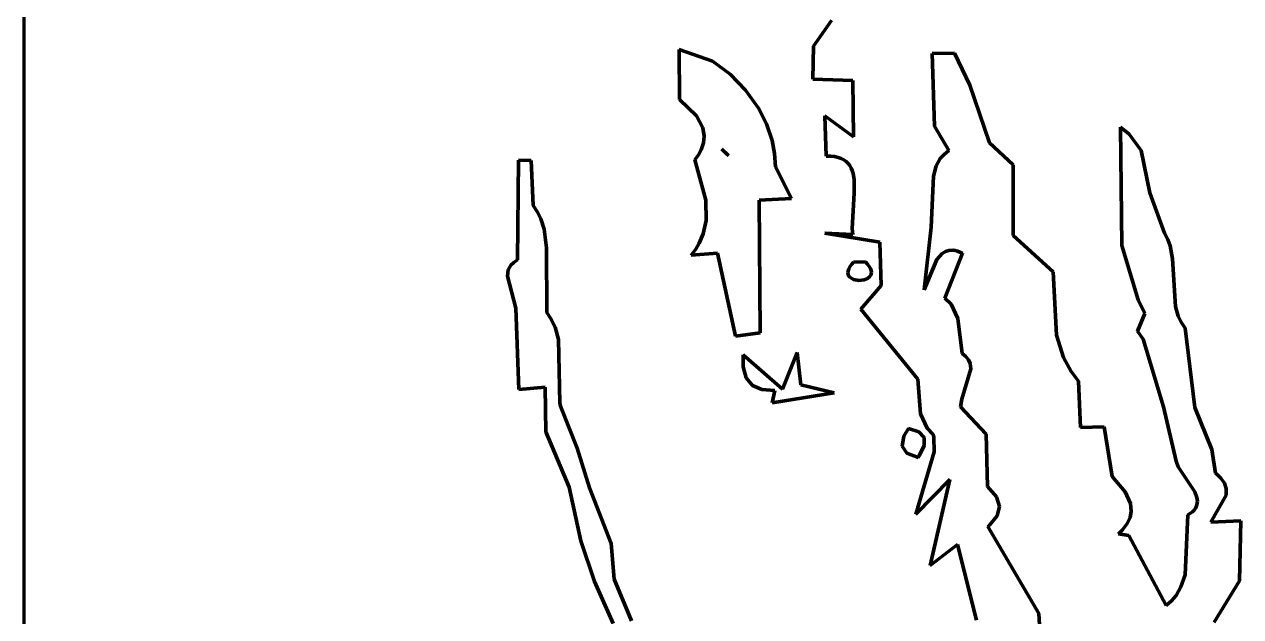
# Model space of a CAD drawing. Header units: millimetres. Extents: x 0 to 6.58, y 0 to 6.88.
# Drawn here: x 0 to 1.264, y 0.845 to 1.461 of the extents above; entities that cross this region are included whole.
import ezdxf

# ---------------------------------------------------------------- set-up
doc = ezdxf.new("R2010")
doc.units = ezdxf.units.MM
doc.layers.add('color#020202ff', color=7, linetype='CONTINUOUS', lineweight=100)
doc.layers.add('color#ffffffff', color=7, linetype='CONTINUOUS', lineweight=100)

msp = doc.modelspace()

# ---------------------------------------------------------------- linework, layer by layer
at = {"layer": 'color#020202ff'}
for p, q in [((0.82, 1.438), (0.8388, 1.4646)), ((0.6807, 1.4344), (0.7153, 1.4223)), ((0.6809, 1.3825), (0.6807, 1.4344)), ((0.8195, 1.4035), (0.82, 1.438)), ((0.9667, 1.4306), (0.9435, 1.4302)), ((0.9435, 1.4302), (0.9459, 1.3547)), ((0.9826, 1.3974), (0.9667, 1.4306)), ((0.7153, 1.4223), (0.7335, 1.4087)), ((0.7335, 1.4087), (0.7496, 1.3923)), ((0.8611, 1.4021), (0.8195, 1.4035)), ((0.7496, 1.3923), (0.763, 1.3735)), ((0.8616, 1.3435), (0.8611, 1.4021)), ((1.0031, 1.3375), (0.9826, 1.3974)), ((0.6984, 1.3656), (0.6809, 1.3825)), ((0.7051, 1.3531), (0.6984, 1.3656)), ((0.763, 1.3735), (0.7713, 1.3571)), ((0.8334, 1.3235), (0.832, 1.3655)), ((0.832, 1.3655), (0.8616, 1.3435)), ((0.7066, 1.3443), (0.7051, 1.3531)), ((0.7713, 1.3571), (0.7771, 1.3397)), ((0.9459, 1.3547), (0.9607, 1.3295)), ((1.1481, 1.3466), (1.1393, 1.3538)), ((1.1393, 1.3538), (1.1407, 1.2307)), ((0.7059, 1.3373), (0.7066, 1.3443)), ((1.1606, 1.3296), (1.1481, 1.3466)), ((0.7006, 1.3249), (0.7034, 1.33)), ((0.7034, 1.33), (0.7059, 1.3373)), ((0.725, 1.3309), (0.7302, 1.3256)), ((0.7317, 1.3241), (0.725, 1.3309)), ((0.7771, 1.3397), (0.7796, 1.3262)), ((0.9607, 1.3295), (0.9558, 1.3254)), ((1.0276, 1.3144), (1.0031, 1.3375)), ((1.1698, 1.2853), (1.1606, 1.3296)), ((0.5127, 1.2159), (0.5134, 1.3194)), ((0.5134, 1.3194), (0.5268, 1.3192)), ((0.5268, 1.3192), (0.5288, 1.2722)), ((0.6969, 1.3197), (0.7006, 1.3249)), ((0.7082, 1.2779), (0.6969, 1.3197)), ((0.7302, 1.3256), (0.7317, 1.3241)), ((0.7796, 1.3262), (0.7805, 1.3125)), ((0.838, 1.3235), (0.8334, 1.3235)), ((0.8421, 1.3231), (0.838, 1.3235)), ((0.8457, 1.3223), (0.8421, 1.3231)), ((0.8489, 1.3212), (0.8457, 1.3223)), ((0.8518, 1.3197), (0.8489, 1.3212)), ((0.8542, 1.318), (0.8518, 1.3197)), ((0.8562, 1.316), (0.8542, 1.318)), ((0.8579, 1.3137), (0.8562, 1.316)), ((0.9519, 1.321), (0.9478, 1.3136)), ((0.9558, 1.3254), (0.9519, 1.321)), ((0.7805, 1.3125), (0.7973, 1.2794)), ((0.8594, 1.3112), (0.8579, 1.3137)), ((0.8605, 1.3085), (0.8594, 1.3112)), ((0.8614, 1.3056), (0.8605, 1.3085)), ((0.8624, 1.2992), (0.8614, 1.3056)), ((0.9447, 1.3028), (0.9426, 1.2498)), ((0.9478, 1.3136), (0.9447, 1.3028)), ((1.0276, 1.2411), (1.0276, 1.3144)), ((0.8625, 1.285), (0.8624, 1.2992)), ((0.7085, 1.2567), (0.7082, 1.2779)), ((0.7973, 1.2794), (0.7638, 1.2777)), ((0.7638, 1.2777), (0.7648, 1.1399)), ((0.8604, 1.2483), (0.8625, 1.285)), ((1.185, 1.2435), (1.1698, 1.2853)), ((0.5288, 1.2722), (0.5333, 1.2655)), ((0.5333, 1.2655), (0.5368, 1.2585)), ((0.5368, 1.2585), (0.5403, 1.2476)), ((0.7056, 1.243), (0.7085, 1.2567)), ((0.5403, 1.2476), (0.5428, 1.2284)), ((0.7015, 1.2331), (0.7056, 1.243)), ((0.889, 1.2341), (0.8321, 1.2436)), ((0.8321, 1.2436), (0.8611, 1.242)), ((0.8611, 1.242), (0.8604, 1.2483)), ((0.9426, 1.2498), (0.9352, 1.1845)), ((1.0691, 1.2032), (1.0276, 1.2411)), ((1.1883, 1.2371), (1.185, 1.2435)), ((0.5428, 1.2284), (0.5429, 1.1609)), ((0.693, 1.2208), (0.6977, 1.2269)), ((0.6977, 1.2269), (0.7015, 1.2331)), ((0.8906, 1.1891), (0.889, 1.2341)), ((1.1407, 1.2307), (1.1576, 1.1741)), ((1.1907, 1.2305), (1.1883, 1.2371)), ((1.1932, 1.2167), (1.1907, 1.2305)), ((0.5087, 1.2132), (0.5127, 1.2159)), ((0.7205, 1.2226), (0.693, 1.2208)), ((0.7391, 1.1366), (0.7205, 1.2226)), ((0.8618, 1.2135), (0.8741, 1.2138)), ((0.8741, 1.2138), (0.8764, 1.2113)), ((0.9352, 1.1845), (0.9483, 1.2161)), ((0.9483, 1.2161), (0.9538, 1.2223)), ((0.9538, 1.2223), (0.9572, 1.2243)), ((0.9751, 1.2227), (0.9566, 1.176)), ((0.9572, 1.2243), (0.9609, 1.2255)), ((0.9609, 1.2255), (0.9651, 1.2258)), ((0.9651, 1.2258), (0.9674, 1.2255)), ((0.9674, 1.2255), (0.9699, 1.2249)), ((0.9699, 1.2249), (0.9724, 1.2239)), ((0.9724, 1.2239), (0.9751, 1.2227)), ((1.1963, 1.1673), (1.1932, 1.2167)), ((0.502, 1.1987), (0.503, 1.2055)), ((0.503, 1.2055), (0.5057, 1.2102)), ((0.5057, 1.2102), (0.5087, 1.2132)), ((0.8559, 1.2024), (0.8561, 1.2042)), ((0.8562, 1.2008), (0.8559, 1.2024)), ((0.8561, 1.2042), (0.8568, 1.2063)), ((0.8568, 1.2063), (0.8579, 1.2085)), ((0.8579, 1.2085), (0.8596, 1.2109)), ((0.8596, 1.2109), (0.8618, 1.2135)), ((0.8764, 1.2113), (0.8781, 1.2089)), ((0.8781, 1.2089), (0.8793, 1.2068)), ((0.8793, 1.2068), (0.88, 1.2048)), ((0.8801, 1.2013), (0.8796, 1.1998)), ((0.88, 1.2048), (0.8803, 1.2029)), ((0.8803, 1.2029), (0.8801, 1.2013)), ((1.0726, 1.1375), (1.0691, 1.2032)), ((0.5109, 1.1655), (0.502, 1.1987)), ((0.8567, 1.1993), (0.8562, 1.2008)), ((0.8576, 1.1981), (0.8567, 1.1993)), ((0.8588, 1.197), (0.8576, 1.1981)), ((0.8618, 1.1954), (0.8588, 1.197)), ((0.8673, 1.1944), (0.8618, 1.1954)), ((0.8729, 1.1951), (0.8673, 1.1944)), ((0.8693, 1.1647), (0.8906, 1.1891)), ((0.8762, 1.1965), (0.8729, 1.1951)), ((0.8787, 1.1985), (0.8762, 1.1965)), ((0.8796, 1.1998), (0.8787, 1.1985)), ((0.9566, 1.176), (0.9632, 1.1698)), ((0.514, 1.0811), (0.5109, 1.1655)), ((0.9286, 1.0917), (0.8693, 1.1647)), ((0.9632, 1.1698), (0.9701, 1.1547)), ((1.1576, 1.1741), (1.1644, 1.1602)), ((1.1992, 1.1574), (1.1963, 1.1673)), ((0.5429, 1.1609), (0.547, 1.1551)), ((0.547, 1.1551), (0.5516, 1.1459)), ((0.9701, 1.1547), (0.9748, 1.1186)), ((1.1644, 1.1602), (1.1569, 1.1418)), ((1.2023, 1.151), (1.1992, 1.1574)), ((1.2064, 1.1449), (1.2023, 1.151)), ((0.5516, 1.1459), (0.5552, 1.1329)), ((0.7648, 1.1399), (0.7391, 1.1366)), ((1.1569, 1.1418), (1.1627, 1.1334)), ((1.2166, 1.0623), (1.2064, 1.1449)), ((0.5552, 1.1329), (0.5567, 1.067)), ((1.0801, 1.1144), (1.0726, 1.1375)), ((1.1627, 1.1334), (1.184, 1.0631)), ((0.7471, 1.117), (0.7879, 1.0814)), ((0.7471, 1.1047), (0.7471, 1.117)), ((0.7879, 1.0814), (0.8033, 1.1196)), ((0.8033, 1.1196), (0.8071, 1.086)), ((0.9748, 1.1186), (0.9785, 1.1152)), ((0.9785, 1.1152), (0.9812, 1.1117)), ((1.088, 1.0999), (1.0801, 1.1144)), ((0.7501, 1.0932), (0.7471, 1.1047)), ((0.9838, 1.1026), (0.9743, 1.0709)), ((0.9812, 1.1117), (0.9829, 1.1081)), ((0.9829, 1.1081), (0.9838, 1.1026)), ((1.0956, 1.0896), (1.088, 1.0999)), ((0.7567, 1.0853), (0.7501, 1.0932)), ((0.9315, 1.0558), (0.9286, 1.0917)), ((1.0975, 1.0416), (1.0956, 1.0896)), ((0.5413, 1.0834), (0.514, 1.0811)), ((0.542, 1.037), (0.5413, 1.0834)), ((0.7666, 1.0809), (0.7567, 1.0853)), ((0.7801, 1.0801), (0.7666, 1.0809)), ((0.7771, 1.0673), (0.7801, 1.0801)), ((0.8418, 1.0774), (0.7771, 1.0673)), ((0.8071, 1.086), (0.8418, 1.0774)), ((0.5567, 1.067), (0.5571, 1.0636)), ((0.5571, 1.0636), (0.5745, 1.0201)), ((0.9743, 1.0709), (0.9729, 1.0629)), ((0.9729, 1.0629), (0.9997, 1.0346)), ((1.184, 1.0631), (1.197, 1.0065)), ((1.2342, 1.0187), (1.2166, 1.0623)), ((0.9382, 1.0408), (0.9315, 1.0558)), ((0.5664, 0.9795), (0.542, 1.037)), ((0.9141, 1.0324), (0.9188, 1.0404)), ((0.9188, 1.0404), (0.9296, 1.0369)), ((0.9296, 1.0369), (0.935, 1.0311)), ((0.9446, 1.0344), (0.9382, 1.0408)), ((1.1221, 1.0422), (1.0975, 1.0416)), ((1.1306, 0.9905), (1.1221, 1.0422)), ((0.9122, 1.022), (0.9141, 1.0324)), ((0.935, 1.0311), (0.9352, 1.0228)), ((0.9451, 1.0314), (0.9446, 1.0344)), ((0.9456, 1.0164), (0.9451, 1.0314)), ((0.9997, 1.0346), (1.0011, 0.9802)), ((0.5745, 1.0201), (0.5872, 0.9787)), ((0.9171, 1.0147), (0.9122, 1.022)), ((0.9288, 1.0104), (0.9171, 1.0147)), ((0.9264, 0.9514), (0.9456, 1.0164)), ((0.93, 1.0121), (0.9288, 1.0104)), ((0.9352, 1.0228), (0.93, 1.0121)), ((1.2379, 0.9942), (1.2342, 1.0187)), ((1.197, 1.0065), (1.1991, 1.0008)), ((1.1991, 1.0008), (1.2163, 0.9746)), ((0.9618, 0.9875), (0.9264, 0.9514)), ((0.9415, 0.8981), (0.9618, 0.9875)), ((1.144, 0.9747), (1.1306, 0.9905)), ((1.24, 0.9925), (1.2379, 0.9942)), ((1.2436, 0.9889), (1.24, 0.9925)), ((1.2472, 0.9836), (1.2436, 0.9889)), ((0.5783, 0.9237), (0.5664, 0.9795)), ((0.5872, 0.9787), (0.6099, 0.921)), ((1.0011, 0.9802), (1.0102, 0.9696)), ((1.1495, 0.9626), (1.144, 0.9747)), ((1.2163, 0.9746), (1.2187, 0.9686)), ((1.249, 0.9783), (1.2472, 0.9836)), ((1.249, 0.9711), (1.249, 0.9783)), ((1.0102, 0.9696), (1.0135, 0.9594)), ((1.1503, 0.9544), (1.1495, 0.9626)), ((1.2187, 0.9611), (1.218, 0.9592)), ((1.2187, 0.9686), (1.2192, 0.9648)), ((1.2192, 0.9648), (1.2187, 0.9611)), ((1.2332, 0.9431), (1.249, 0.9711)), ((1.0111, 0.9496), (1.0029, 0.9401)), ((1.0135, 0.9594), (1.0111, 0.9496)), ((1.1462, 0.9418), (1.1491, 0.9481)), ((1.1491, 0.9481), (1.1503, 0.9544)), ((1.2092, 0.9508), (1.2064, 0.8885)), ((1.2118, 0.9524), (1.2092, 0.9508)), ((1.2139, 0.954), (1.2118, 0.9524)), ((1.2156, 0.9557), (1.2139, 0.954)), ((1.217, 0.9575), (1.2156, 0.9557)), ((1.218, 0.9592), (1.217, 0.9575)), ((1.0029, 0.9401), (1.0012, 0.9388)), ((1.0012, 0.9388), (1.0542, 0.8482)), ((1.1414, 0.9353), (1.1462, 0.9418)), ((1.2641, 0.9446), (1.2332, 0.9431)), ((1.2629, 0.8822), (1.2641, 0.9446)), ((0.5925, 0.8814), (0.5783, 0.9237)), ((1.137, 0.931), (1.1414, 0.9353)), ((1.1478, 0.9293), (1.137, 0.931)), ((1.1868, 0.8564), (1.1478, 0.9293)), ((0.6099, 0.921), (0.613, 0.8838)), ((0.9699, 0.9198), (0.9415, 0.8981)), ((0.9894, 0.8411), (0.9699, 0.9198)), ((1.2064, 0.8885), (1.202, 0.8758)), ((0.6118, 0.8378), (0.5925, 0.8814)), ((0.613, 0.8838), (0.6309, 0.8406)), ((1.202, 0.8758), (1.1969, 0.867)), ((1.2365, 0.8393), (1.2629, 0.8822)), ((1.1923, 0.8615), (1.1868, 0.8564)), ((1.1969, 0.867), (1.1923, 0.8615)), ((1.0542, 0.8482), (1.0579, 0.7907))]:
    msp.add_line(p, q, dxfattribs=at)
at = {"layer": 'color#ffffffff'}
for p, q in [((0, 0), (0, 6.875)), ((0.8388, 1.4646), (0.82, 1.438)), ((0.6807, 1.4344), (0.6809, 1.3825)), ((0.7153, 1.4223), (0.6807, 1.4344)), ((0.82, 1.438), (0.8195, 1.4035)), ((0.9435, 1.4302), (0.9667, 1.4306)), ((0.9459, 1.3547), (0.9435, 1.4302)), ((0.9667, 1.4306), (0.9826, 1.3974)), ((0.7335, 1.4087), (0.7153, 1.4223)), ((0.7496, 1.3923), (0.7335, 1.4087)), ((0.8195, 1.4035), (0.8611, 1.4021)), ((0.763, 1.3735), (0.7496, 1.3923)), ((0.8611, 1.4021), (0.8616, 1.3435)), ((0.9826, 1.3974), (1.0031, 1.3375)), ((0.6809, 1.3825), (0.6984, 1.3656)), ((0.6984, 1.3656), (0.7051, 1.3531)), ((0.7713, 1.3571), (0.763, 1.3735)), ((0.8616, 1.3435), (0.832, 1.3655)), ((0.832, 1.3655), (0.8334, 1.3235)), ((0.7051, 1.3531), (0.7066, 1.3443)), ((0.7771, 1.3397), (0.7713, 1.3571)), ((0.9607, 1.3295), (0.9459, 1.3547)), ((1.1407, 1.2307), (1.1393, 1.3538)), ((1.1393, 1.3538), (1.1481, 1.3466)), ((0.7066, 1.3443), (0.7059, 1.3373)), ((1.1481, 1.3466), (1.1606, 1.3296)), ((0.7034, 1.33), (0.7006, 1.3249)), ((0.7059, 1.3373), (0.7034, 1.33)), ((0.725, 1.3309), (0.7317, 1.3241)), ((0.7302, 1.3256), (0.725, 1.3309)), ((0.7796, 1.3262), (0.7771, 1.3397)), ((0.9558, 1.3254), (0.9607, 1.3295)), ((1.0031, 1.3375), (1.0276, 1.3144)), ((1.1606, 1.3296), (1.1698, 1.2853)), ((0.5134, 1.3194), (0.5127, 1.2159)), ((0.5268, 1.3192), (0.5134, 1.3194)), ((0.5288, 1.2722), (0.5268, 1.3192)), ((0.7006, 1.3249), (0.6969, 1.3197)), ((0.6969, 1.3197), (0.7082, 1.2779)), ((0.7317, 1.3241), (0.7302, 1.3256)), ((0.7805, 1.3125), (0.7796, 1.3262)), ((0.8334, 1.3235), (0.838, 1.3235)), ((0.838, 1.3235), (0.8421, 1.3231)), ((0.8421, 1.3231), (0.8457, 1.3223)), ((0.8457, 1.3223), (0.8489, 1.3212)), ((0.8489, 1.3212), (0.8518, 1.3197)), ((0.8518, 1.3197), (0.8542, 1.318)), ((0.8542, 1.318), (0.8562, 1.316)), ((0.8562, 1.316), (0.8579, 1.3137)), ((0.9478, 1.3136), (0.9519, 1.321)), ((0.9519, 1.321), (0.9558, 1.3254)), ((0.7973, 1.2794), (0.7805, 1.3125)), ((0.8579, 1.3137), (0.8594, 1.3112)), ((0.8594, 1.3112), (0.8605, 1.3085)), ((0.8605, 1.3085), (0.8614, 1.3056)), ((0.8614, 1.3056), (0.8624, 1.2992)), ((0.9426, 1.2498), (0.9447, 1.3028)), ((0.9447, 1.3028), (0.9478, 1.3136)), ((1.0276, 1.3144), (1.0276, 1.2411)), ((0.8624, 1.2992), (0.8625, 1.285)), ((0.7082, 1.2779), (0.7085, 1.2567)), ((0.7638, 1.2777), (0.7973, 1.2794)), ((0.7648, 1.1399), (0.7638, 1.2777)), ((0.8625, 1.285), (0.8604, 1.2483)), ((1.1698, 1.2853), (1.185, 1.2435)), ((0.5333, 1.2655), (0.5288, 1.2722)), ((0.5368, 1.2585), (0.5333, 1.2655)), ((0.5403, 1.2476), (0.5368, 1.2585)), ((0.7085, 1.2567), (0.7056, 1.243)), ((0.5428, 1.2284), (0.5403, 1.2476)), ((0.7056, 1.243), (0.7015, 1.2331)), ((0.8611, 1.242), (0.8321, 1.2436)), ((0.8321, 1.2436), (0.889, 1.2341)), ((0.8604, 1.2483), (0.8611, 1.242)), ((0.9352, 1.1845), (0.9426, 1.2498)), ((1.0276, 1.2411), (1.0691, 1.2032)), ((1.185, 1.2435), (1.1883, 1.2371)), ((0.5429, 1.1609), (0.5428, 1.2284)), ((0.6977, 1.2269), (0.693, 1.2208)), ((0.7015, 1.2331), (0.6977, 1.2269)), ((0.889, 1.2341), (0.8906, 1.1891)), ((1.1576, 1.1741), (1.1407, 1.2307)), ((1.1883, 1.2371), (1.1907, 1.2305)), ((1.1907, 1.2305), (1.1932, 1.2167)), ((0.5127, 1.2159), (0.5087, 1.2132)), ((0.693, 1.2208), (0.7205, 1.2226)), ((0.7205, 1.2226), (0.7391, 1.1366)), ((0.8741, 1.2138), (0.8618, 1.2135)), ((0.8764, 1.2113), (0.8741, 1.2138)), ((0.9483, 1.2161), (0.9352, 1.1845)), ((0.9538, 1.2223), (0.9483, 1.2161)), ((0.9572, 1.2243), (0.9538, 1.2223)), ((0.9566, 1.176), (0.9751, 1.2227)), ((0.9609, 1.2255), (0.9572, 1.2243)), ((0.9651, 1.2258), (0.9609, 1.2255)), ((0.9674, 1.2255), (0.9651, 1.2258)), ((0.9699, 1.2249), (0.9674, 1.2255)), ((0.9724, 1.2239), (0.9699, 1.2249)), ((0.9751, 1.2227), (0.9724, 1.2239)), ((1.1932, 1.2167), (1.1963, 1.1673)), ((0.503, 1.2055), (0.502, 1.1987)), ((0.5057, 1.2102), (0.503, 1.2055)), ((0.5087, 1.2132), (0.5057, 1.2102)), ((0.8561, 1.2042), (0.8559, 1.2024)), ((0.8559, 1.2024), (0.8562, 1.2008)), ((0.8568, 1.2063), (0.8561, 1.2042)), ((0.8579, 1.2085), (0.8568, 1.2063)), ((0.8596, 1.2109), (0.8579, 1.2085)), ((0.8618, 1.2135), (0.8596, 1.2109)), ((0.8781, 1.2089), (0.8764, 1.2113)), ((0.8793, 1.2068), (0.8781, 1.2089)), ((0.88, 1.2048), (0.8793, 1.2068)), ((0.8796, 1.1998), (0.8801, 1.2013)), ((0.8803, 1.2029), (0.88, 1.2048)), ((0.8801, 1.2013), (0.8803, 1.2029)), ((1.0691, 1.2032), (1.0726, 1.1375)), ((0.502, 1.1987), (0.5109, 1.1655)), ((0.8562, 1.2008), (0.8567, 1.1993)), ((0.8567, 1.1993), (0.8576, 1.1981)), ((0.8576, 1.1981), (0.8588, 1.197)), ((0.8588, 1.197), (0.8618, 1.1954)), ((0.8618, 1.1954), (0.8673, 1.1944)), ((0.8673, 1.1944), (0.8729, 1.1951)), ((0.8906, 1.1891), (0.8693, 1.1647)), ((0.8729, 1.1951), (0.8762, 1.1965)), ((0.8762, 1.1965), (0.8787, 1.1985)), ((0.8787, 1.1985), (0.8796, 1.1998)), ((0.9632, 1.1698), (0.9566, 1.176)), ((0.5109, 1.1655), (0.514, 1.0811)), ((0.8693, 1.1647), (0.9286, 1.0917)), ((0.9701, 1.1547), (0.9632, 1.1698)), ((1.1644, 1.1602), (1.1576, 1.1741)), ((1.1963, 1.1673), (1.1992, 1.1574)), ((0.547, 1.1551), (0.5429, 1.1609)), ((0.5516, 1.1459), (0.547, 1.1551)), ((0.9748, 1.1186), (0.9701, 1.1547)), ((1.1569, 1.1418), (1.1644, 1.1602)), ((1.1992, 1.1574), (1.2023, 1.151)), ((1.2023, 1.151), (1.2064, 1.1449)), ((0.5552, 1.1329), (0.5516, 1.1459)), ((0.7391, 1.1366), (0.7648, 1.1399)), ((1.1627, 1.1334), (1.1569, 1.1418)), ((1.2064, 1.1449), (1.2166, 1.0623)), ((0.5567, 1.067), (0.5552, 1.1329)), ((1.0726, 1.1375), (1.0801, 1.1144)), ((1.184, 1.0631), (1.1627, 1.1334)), ((0.7471, 1.117), (0.7471, 1.1047)), ((0.7879, 1.0814), (0.7471, 1.117)), ((0.8033, 1.1196), (0.7879, 1.0814)), ((0.8071, 1.086), (0.8033, 1.1196)), ((0.9785, 1.1152), (0.9748, 1.1186)), ((0.9812, 1.1117), (0.9785, 1.1152)), ((1.0801, 1.1144), (1.088, 1.0999)), ((0.7471, 1.1047), (0.7501, 1.0932)), ((0.9743, 1.0709), (0.9838, 1.1026)), ((0.9829, 1.1081), (0.9812, 1.1117)), ((0.9838, 1.1026), (0.9829, 1.1081)), ((1.088, 1.0999), (1.0956, 1.0896)), ((0.7501, 1.0932), (0.7567, 1.0853)), ((0.9286, 1.0917), (0.9315, 1.0558)), ((1.0956, 1.0896), (1.0975, 1.0416)), ((0.514, 1.0811), (0.5413, 1.0834)), ((0.5413, 1.0834), (0.542, 1.037)), ((0.7567, 1.0853), (0.7666, 1.0809)), ((0.7666, 1.0809), (0.7801, 1.0801)), ((0.7801, 1.0801), (0.7771, 1.0673)), ((0.7771, 1.0673), (0.8418, 1.0774)), ((0.8418, 1.0774), (0.8071, 1.086)), ((0.5571, 1.0636), (0.5567, 1.067)), ((0.5745, 1.0201), (0.5571, 1.0636)), ((0.9729, 1.0629), (0.9743, 1.0709)), ((0.9997, 1.0346), (0.9729, 1.0629)), ((1.197, 1.0065), (1.184, 1.0631)), ((1.2166, 1.0623), (1.2342, 1.0187)), ((0.9315, 1.0558), (0.9382, 1.0408)), ((0.542, 1.037), (0.5664, 0.9795)), ((0.9188, 1.0404), (0.9141, 1.0324)), ((0.9296, 1.0369), (0.9188, 1.0404)), ((0.935, 1.0311), (0.9296, 1.0369)), ((0.9382, 1.0408), (0.9446, 1.0344)), ((1.0975, 1.0416), (1.1221, 1.0422)), ((1.1221, 1.0422), (1.1306, 0.9905)), ((0.9141, 1.0324), (0.9122, 1.022)), ((0.9352, 1.0228), (0.935, 1.0311)), ((0.9446, 1.0344), (0.9451, 1.0314)), ((0.9451, 1.0314), (0.9456, 1.0164)), ((1.0011, 0.9802), (0.9997, 1.0346)), ((0.5872, 0.9787), (0.5745, 1.0201)), ((0.9122, 1.022), (0.9171, 1.0147)), ((0.9171, 1.0147), (0.9288, 1.0104)), ((0.9456, 1.0164), (0.9264, 0.9514)), ((0.9288, 1.0104), (0.93, 1.0121)), ((0.93, 1.0121), (0.9352, 1.0228)), ((1.2342, 1.0187), (1.2379, 0.9942)), ((1.1991, 1.0008), (1.197, 1.0065)), ((1.2163, 0.9746), (1.1991, 1.0008)), ((0.9264, 0.9514), (0.9618, 0.9875)), ((0.9618, 0.9875), (0.9415, 0.8981)), ((1.1306, 0.9905), (1.144, 0.9747)), ((1.2379, 0.9942), (1.24, 0.9925)), ((1.24, 0.9925), (1.2436, 0.9889)), ((1.2436, 0.9889), (1.2472, 0.9836)), ((0.5664, 0.9795), (0.5783, 0.9237)), ((0.6099, 0.921), (0.5872, 0.9787)), ((1.0102, 0.9696), (1.0011, 0.9802)), ((1.144, 0.9747), (1.1495, 0.9626)), ((1.2187, 0.9686), (1.2163, 0.9746)), ((1.2472, 0.9836), (1.249, 0.9783)), ((1.249, 0.9783), (1.249, 0.9711)), ((1.0135, 0.9594), (1.0102, 0.9696)), ((1.1495, 0.9626), (1.1503, 0.9544)), ((1.218, 0.9592), (1.2187, 0.9611)), ((1.2192, 0.9648), (1.2187, 0.9686)), ((1.2187, 0.9611), (1.2192, 0.9648)), ((1.249, 0.9711), (1.2332, 0.9431)), ((1.0029, 0.9401), (1.0111, 0.9496)), ((1.0111, 0.9496), (1.0135, 0.9594)), ((1.1491, 0.9481), (1.1462, 0.9418)), ((1.1503, 0.9544), (1.1491, 0.9481)), ((1.2064, 0.8885), (1.2092, 0.9508)), ((1.2092, 0.9508), (1.2118, 0.9524)), ((1.2118, 0.9524), (1.2139, 0.954)), ((1.2139, 0.954), (1.2156, 0.9557)), ((1.2156, 0.9557), (1.217, 0.9575)), ((1.217, 0.9575), (1.218, 0.9592)), ((1.0012, 0.9388), (1.0029, 0.9401)), ((1.0542, 0.8482), (1.0012, 0.9388)), ((1.1462, 0.9418), (1.1414, 0.9353)), ((1.2332, 0.9431), (1.2641, 0.9446)), ((1.2641, 0.9446), (1.2629, 0.8822)), ((0.5783, 0.9237), (0.5925, 0.8814)), ((1.1414, 0.9353), (1.137, 0.931)), ((1.137, 0.931), (1.1478, 0.9293)), ((1.1478, 0.9293), (1.1868, 0.8564)), ((0.613, 0.8838), (0.6099, 0.921)), ((0.9415, 0.8981), (0.9699, 0.9198)), ((0.9699, 0.9198), (0.9894, 0.8411)), ((1.202, 0.8758), (1.2064, 0.8885)), ((0.5925, 0.8814), (0.6118, 0.8378)), ((0.6309, 0.8406), (0.613, 0.8838)), ((1.1969, 0.867), (1.202, 0.8758)), ((1.2629, 0.8822), (1.2365, 0.8393)), ((1.1868, 0.8564), (1.1923, 0.8615)), ((1.1923, 0.8615), (1.1969, 0.867)), ((1.0579, 0.7907), (1.0542, 0.8482))]:
    msp.add_line(p, q, dxfattribs=at)

doc.saveas('drawing.dxf')
